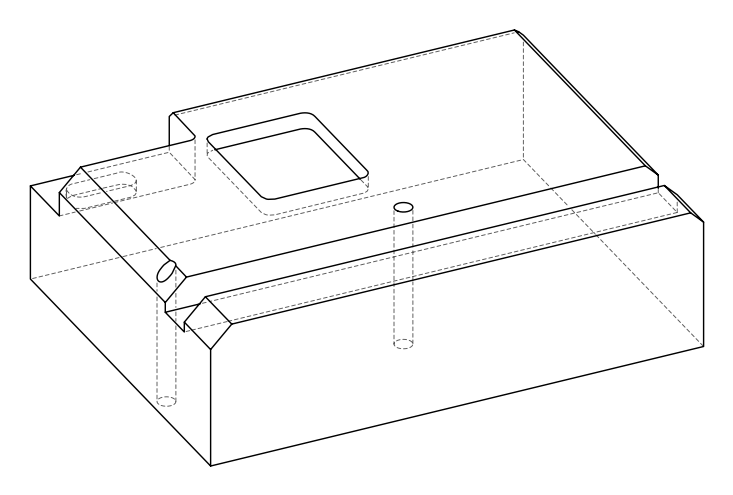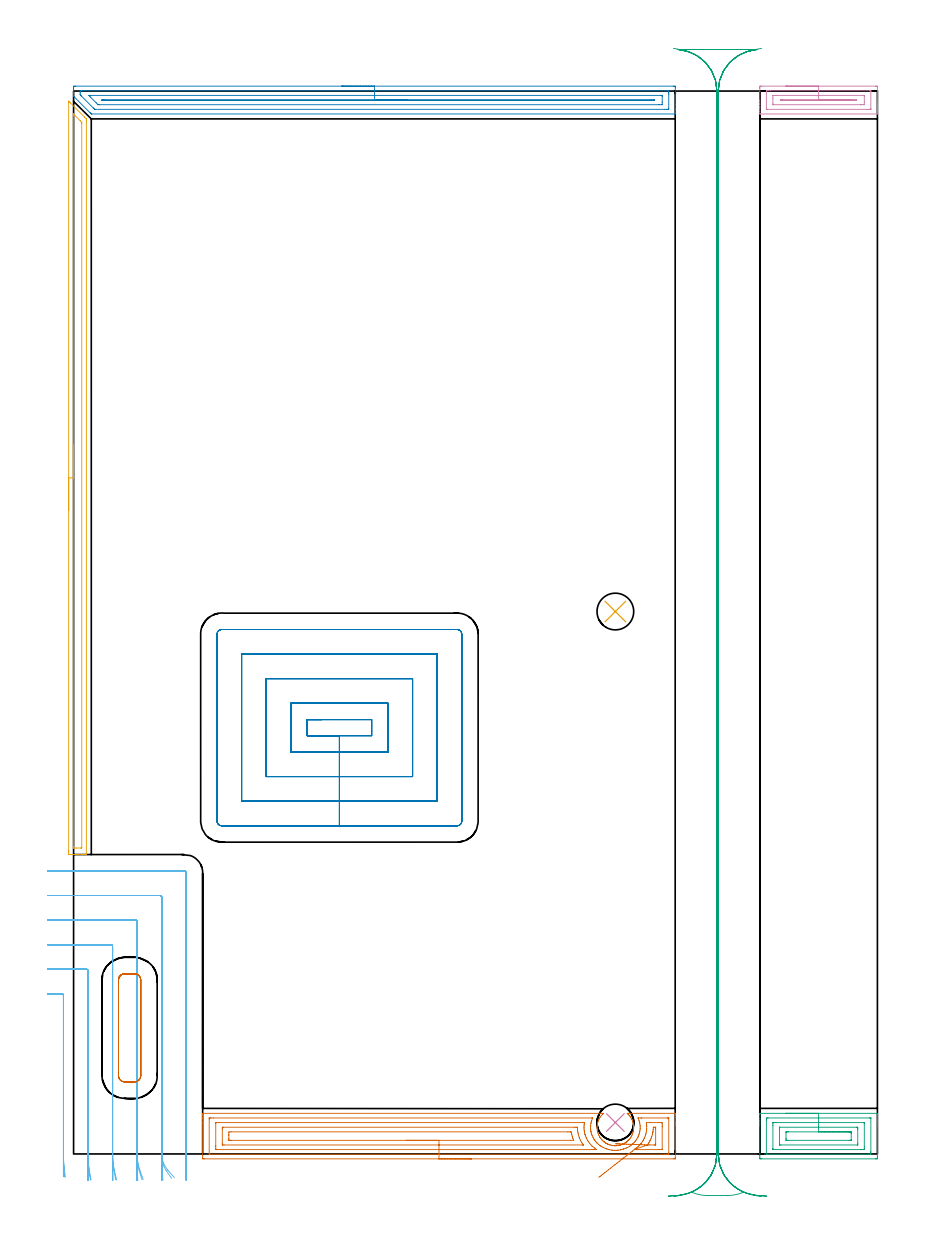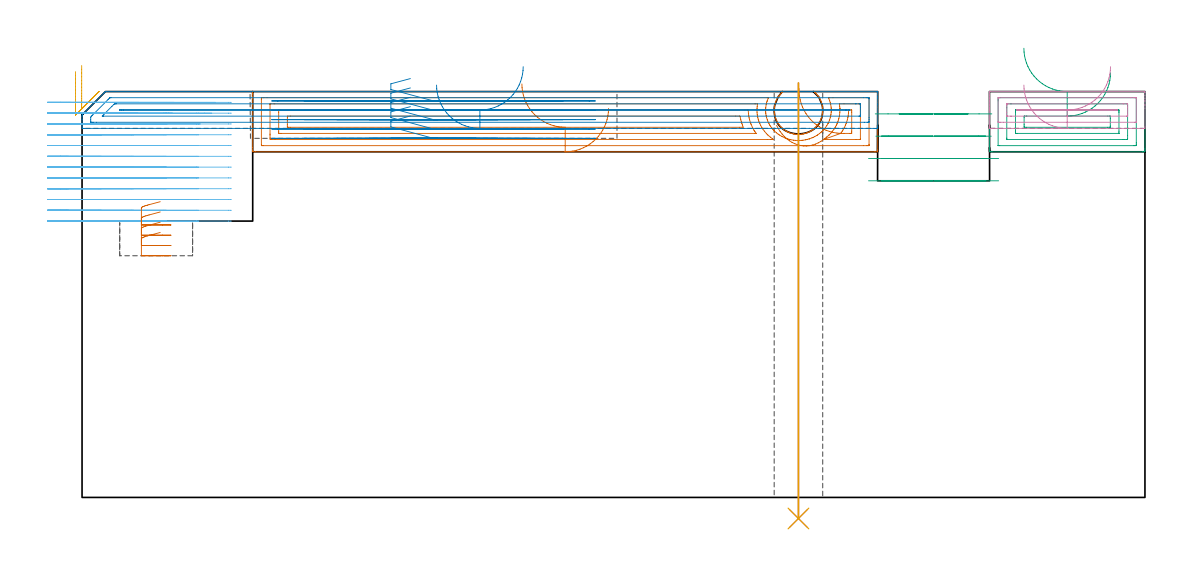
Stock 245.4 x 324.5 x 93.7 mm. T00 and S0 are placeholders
(PLAN: 11 operations, 3 tool changes, 51.2 min)
(1 AREA_MILL | FG_CHAMFER_SURFACE | UGT0205_001 | 6.11 min | 15294 mm3)
(2 AREA_MILL_1 | FG_CHAMFER_SURFACE_1 | UGT0205_001 | 5.96 min | 6829 mm3)
(3 AREA_MILL_2 | FG_CHAMFER_SURFACE_2 | UGT0205_001 | 1.74 min | 4145 mm3)
(4 AREA_MILL_3 | FG_CHAMFER_SURFACE_3 | UGT0205_001 | 1.29 min | 1487 mm3)
(5 AREA_MILL_4 | FG_CHAMFER_SURFACE_4 | UGT0205_001 | 3.84 min | 3346 mm3)
(6 MILL_CORNER_NOTCH_RECTANGULAR | CORNER_NOTCH_RECTANGULAR | NXT0201_013 | Follow Part, ap 2.5, ae 75% | 16.03 min | 106768 mm3)
(7 MILL_RECTANGULAR_POCKET | POCKET_RECTANGULAR_STRAIGHT | NXT0201_013 | Follow Part, ap 2.5, ae 75% | 0.96 min | 5446 mm3)
(8 MILL_RECTANGULAR_POCKET_1 | POCKET_RECTANGULAR_STRAIGHT_1 | NXT0201_013 | Follow Part, ap 2.5, ae 75% | 8.34 min | 63585 mm3)
(9 MILL_RECTANGULAR_SLOT | SLOT_RECTANGULAR | UGT0201_109 | Follow Part, ap 6.35, ae 75% | 6.09 min | 170770 mm3)
(10 DRILL_THROUGH_HOLE_FROM_SOLID_MATERIAL | STEP1HOLE | UGT0301_507 | 0.4 min | 8770 mm3)
(11 DRILL_THROUGH_HOLE_FROM_SOLID_MATERIAL_1 | STEP1HOLE_1 | UGT0301_507 | 0.4 min | 9211 mm3)
(TOOL UGT0205_001 | Chamfer Mill 20 x 3 x 45 deg. | D20 FL50 Z2)
(TOOL NXT0201_013 | ENDMILL 10mm | D10 FL30 Z4)
(TOOL UGT0201_109 | End Mill 25.4 mm | D25.4 FL25 Z2)
(TOOL UGT0301_507 | Carbide Drill 11.2 mm | D11.2 PA118 FL94 Z2)
(OP 1 AREA_MILL)
G17 G21 G94 G90
T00 M6
G54
G17 G0 G90 X121.55 Y-1.5 S1061 M3
G43 Z103.7 H0
Z89.8
G94 G1 X121.512 Z88.928 F250.
X121.398 Z88.064
X121.209 Z87.212
X120.947 Z86.38
X120.613 Z85.574
X120.21 Z84.8
X119.742 Z84.064
X119.21 Z83.372
X118.621 Z82.729
X117.978 Z82.14
X117.286 Z81.608
X116.55 Z81.14
X115.776 Z80.737
X114.97 Z80.403
X114.138 Z80.141
X113.286 Z79.952
X112.422 Z79.838
X111.55 Z79.8
X40.028
X39.645 Y-1.497 Z79.802
X39.41 Y-1.493 Z79.805
X39.405 Y-1.122 Z80.176
X39.4 Y-0.507 Z80.791
Y9.393 Z90.687
Y10.792 Z92.088
Y11.145 Z92.44
Y11.853 Z93.153
Y12.095 Z93.394
X39.403 Y12.249 Z93.542
X39.41 Y12.398 Z93.689
X39.581 Y12.4 Z93.7
X161.616
X161.792 Y12.394 Z93.692
X161.753 Y12.353 Z93.651
X161.696 Y12.298 Z93.597
X161.616 Y12.223 Z93.523
X161.556 Y12.169 Z93.469
X161.212 Y11.8 Z93.1
X160.896 Y11.412 Z92.712
X160.663 Y11.079 Z92.379
X160.362 Y10.519 Z91.819
X160.172 Y10.077 Z91.377
X160.024 Y9.627 Z90.927
X159.917 Y9.183 Z90.483
X159.847 Y8.735 Z90.035
X159.814 Y8.289 Z89.589
X159.817 Y7.842 Z89.142
X159.855 Y7.395 Z88.695
X159.931 Y6.95 Z88.25
X160.045 Y6.501 Z87.801
X160.198 Y6.058 Z87.358
X160.399 Y5.606 Z86.906
X160.634 Y5.165 Z86.465
X160.663 Y5.118 Z86.418
X160.975 Y4.685 Z85.985
X161.318 Y4.273 Z85.573
X161.434 Y4.15 Z85.45
X161.556 Y4.032 Z85.332
X161.616 Y3.983 Z85.283
X161.773 Y3.852 Z85.151
X161.884 Y3.763 Z85.056
X161.96 Y3.698 Z84.995
X161.963 Y3.695 Z84.993
X162.389 Y3.381 Z84.68
X162.449 Y3.344 Z84.642
X162.51 Y3.311 Z84.61
X162.609 Y3.259 Z84.555
X162.89 Y3.108 Z84.405
X163.023 Y3.048 Z84.345
X163.106 Y3.011 Z84.307
X163.2 Y2.967 Z84.266
X163.302 Y2.921 Z84.219
X163.342 Y2.904 Z84.201
X163.404 Y2.884 Z84.178
X163.736 Y2.767 Z84.065
X163.786 Y2.75 Z84.048
X164.235 Y2.633 Z83.93
X164.298 Y2.623 Z83.919
X164.595 Y2.572 Z83.87
X164.681 Y2.558 Z83.855
X165.018 Y2.528 Z83.823
X165.025 Z83.822
X165.128 Y2.519 Z83.811
X165.192 Y2.52 Z83.807
X165.284 Z83.803
X165.507 Y2.516
X165.571 Y2.513 Z83.805
X165.575 Z83.806
X165.63 Y2.517 Z83.812
X166.021 Y2.546 Z83.844
X166.086 Y2.556 Z83.853
X166.175 Y2.569 Z83.867
X166.469 Y2.614 Z83.913
X166.533 Y2.63 Z83.927
X166.914 Y2.722 Z84.014
X166.98 Y2.744 Z84.035
X167.189 Y2.812 Z84.107
X167.364 Y2.87 Z84.165
X167.807 Y3.05 Z84.349
X168.113 Y3.208 Z84.506
X168.2 Y3.259 Z84.557
X168.321 Y3.331 Z84.626
X168.409 Y3.382 Z84.679
X168.531 Y3.466 Z84.764
X168.7 Y3.583 Z84.881
X168.8 Y3.666 Z84.964
X169.102 Y3.915 Z85.214
X169.215 Y4.021 Z85.321
X169.482 Y4.273 Z85.573
X169.593 Y4.392 Z85.692
X169.889 Y4.771 Z86.071
X170.16 Y5.165 Z86.465
X170.331 Y5.46 Z86.76
X170.486 Y5.762 Z87.062
X170.606 Y6.058 Z87.358
X170.755 Y6.501 Z87.801
X170.869 Y6.95 Z88.25
X170.945 Y7.395 Z88.695
X170.983 Y7.842 Z89.142
X170.986 Y8.289 Z89.589
X170.953 Y8.735 Z90.035
X170.883 Y9.183 Z90.483
X170.777 Y9.627 Z90.927
X170.645 Y10.037 Z91.337
X170.486 Y10.439 Z91.739
X170.446 Y10.519 Z91.819
X170.194 Y10.973 Z92.273
X169.903 Y11.412 Z92.712
X169.593 Y11.806 Z93.106
X169.349 Y12.061 Z93.361
X169.215 Y12.19 Z93.49
X169.1 Y12.303 Z93.599
X169.008 Y12.397 Z93.689
X169.215 Y12.4 Z93.7
X183.52
X183.69 Y12.398 Z93.689
X183.697 Y12.249 Z93.542
X183.7 Y12.094 Z93.394
Y11.853 Z93.153
Y11.145 Z92.44
Y9.915 Z91.212
Y9.393 Z90.687
Y8.778 Z90.073
Y-1.122 Z80.176
X183.697 Y-1.386 Z79.912
X183.69 Y-1.492 Z79.806
X183.581 Y-1.499 Z79.799
X183.072 Y-1.5 Z79.8
X111.55
Y-0.086 Z81.214
X41.816 Y-0.085 Z81.215
X41.651 Y-0.084 Z81.216
X41.458 Y-0.08 Z81.22
X41.417 Y-0.079 Z81.221
X41.41 Y-0.055 Z81.245
X41.406 Y-0.021 Z81.279
X41.401 Y0.161 Z81.461
Y10.676 Z91.976
X41.404 Y10.812 Z92.112
X41.409 Y10.92 Z92.22
X41.414 Y10.979 Z92.279
X41.451 Y10.98 Z92.28
X41.816 Y10.984 Z92.284
X41.979 Y10.985 Z92.285
X42.71 Y10.986 Z92.286
X158.203
X158.367 Y10.984 Z92.284
X158.448 Y10.981 Z92.281
X158.46 Y10.979 Z92.279
X158.462 Y10.975 Z92.275
X158.458 Y10.958 Z92.258
X158.19 Y10.269 Z91.569
X158.151 Y10.16 Z91.46
X158.04 Y9.808 Z91.108
X157.961 Y9.47 Z90.77
X157.948 Y9.393 Z90.693
X157.851 Y8.702 Z90.002
X157.838 Y8.517 Z89.817
X157.826 Y7.849 Z89.149
X157.84 Y7.641 Z88.941
X157.871 Y7.291 Z88.591
X157.932 Y6.869 Z88.169
X157.955 Y6.764 Z88.064
X158.04 Y6.4 Z87.7
X158.208 Y5.888 Z87.188
X158.293 Y5.64 Z86.94
X158.589 Y5.012 Z86.312
X158.709 Y4.786 Z86.086
X158.805 Y4.611 Z85.911
X158.934 Y4.411 Z85.711
X159.138 Y4.136 Z85.436
X159.442 Y3.753 Z85.053
X159.629 Y3.529 Z84.829
X159.828 Y3.31 Z84.61
X159.88 Y3.259 Z84.559
X160.334 Y2.876 Z84.176
X160.722 Y2.57 Z83.87
X160.791 Y2.519 Z83.819
X160.985 Y2.383 Z83.683
X161.616 Y2.024 Z83.324
X162.323 Y1.69 Z82.99
X162.51 Y1.617 Z82.917
X162.543 Y1.604 Z82.904
X162.837 Y1.507 Z82.807
X163.404 Y1.349 Z82.649
X163.623 Y1.292 Z82.592
X164.298 Y1.176 Z82.476
X164.674 Y1.138 Z82.438
X165.192 Y1.106 Z82.406
X165.605 Y1.102 Z82.402
X166.086 Y1.134 Z82.434
X166.432 Y1.168 Z82.468
X166.98 Y1.253 Z82.553
X167.191 Y1.3 Z82.6
X167.496 Y1.372 Z82.672
X167.874 Y1.476 Z82.776
X167.898 Y1.483 Z82.783
X167.969 Y1.507 Z82.807
X168.545 Y1.725 Z83.025
X168.768 Y1.817 Z83.117
X169.155 Y2.003 Z83.303
X169.662 Y2.287 Z83.587
X169.813 Y2.383 Z83.683
X170.242 Y2.691 Z83.991
X170.556 Y2.948 Z84.248
X170.723 Y3.096 Z84.396
X170.897 Y3.259 Z84.559
X171.174 Y3.53 Z84.83
X171.45 Y3.851 Z85.151
X171.576 Y4.013 Z85.313
X171.665 Y4.136 Z85.436
X171.938 Y4.533 Z85.833
X172.222 Y5.012 Z86.312
X172.265 Y5.089 Z86.389
X172.344 Y5.242 Z86.542
X172.532 Y5.704 Z87.004
X172.594 Y5.888 Z87.188
X172.745 Y6.372 Z87.672
X172.842 Y6.764 Z88.064
X172.899 Y7.097 Z88.397
X172.96 Y7.641 Z88.941
X172.974 Y7.899 Z89.199
X172.962 Y8.517 Z89.817
X172.941 Y8.808 Z90.108
X172.851 Y9.393 Z90.693
X172.734 Y9.887 Z91.187
X172.611 Y10.269 Z91.569
X172.344 Y10.966 Z92.266
Y10.976 Z92.276
Y10.979 Z92.279
X172.511 Y10.982 Z92.282
X173.238 Y10.985 Z92.285
X173.401 Y10.986 Z92.286
X181.284 Y10.985 Z92.285
X181.449 Y10.984 Z92.284
X181.642 Y10.98 Z92.28
X181.683 Y10.979 Z92.279
X181.69 Y10.955 Z92.255
X181.694 Y10.921 Z92.221
X181.699 Y10.739 Z92.039
Y0.224 Z81.524
X181.696 Y0.088 Z81.388
X181.691 Y-0.021 Z81.279
X181.686 Y-0.079 Z81.221
X181.649 Y-0.08 Z81.22
X181.284 Y-0.084 Z81.216
X181.121 Y-0.085 Z81.215
X180.39 Y-0.086 Z81.214
X111.55
Y1.328 Z82.628
X44.498 Y1.329 Z82.629
X43.784 Y1.33 Z82.63
X43.604 Y1.332 Z82.632
X43.431 Y1.335 Z82.635
X43.41 Y1.507 Z82.807
X43.404 Y1.703 Z83.003
X43.4 Y2.383 Z83.683
Y2.583 Z83.883
X43.401 Y9.393 Z90.693
X43.403 Y9.493 Z90.793
X43.407 Y9.542 Z90.842
X43.41 Y9.562 Z90.862
X43.428 Y9.565 Z90.865
X43.604 Y9.568 Z90.868
X44.316 Y9.571 Z90.871
X44.498
X155.357
X155.54 Y9.57 Z90.87
X155.903 Y9.566 Z90.866
X155.944 Y9.564 Z90.864
X155.945 Y9.556 Z90.856
Y9.527 Z90.827
X155.94 Y9.475 Z90.775
X155.868 Y8.893 Z90.193
X155.838 Y8.517 Z89.817
X155.83 Y8.054 Z89.354
X155.838 Y7.641 Z88.941
X155.884 Y7.125 Z88.425
X155.944 Y6.764 Z88.064
X156.005 Y6.453 Z87.753
X156.108 Y6.028 Z87.328
X156.151 Y5.888 Z87.188
X156.252 Y5.57 Z86.87
X156.484 Y5.012 Z86.312
X156.666 Y4.606 Z85.906
X156.921 Y4.136 Z85.436
X157.004 Y3.997 Z85.297
X157.146 Y3.78 Z85.08
X157.54 Y3.259 Z84.559
X158.04 Y2.666 Z83.966
X158.32 Y2.383 Z83.683
X158.934 Y1.864 Z83.164
X159.391 Y1.507 Z82.807
X159.602 Y1.344 Z82.644
X159.298 Y1.335 Z82.635
X159.114 Y1.33 Z82.63
X158.934 Y1.329 Z82.629
X158.222 Y1.328 Z82.628
X111.55
Y2.743 Z84.043
X45.919
X45.549 Y2.744 Z84.044
X45.487 Y2.745 Z84.045
X45.423 Y2.749 Z84.049
X45.41 Y2.752 Z84.052
X45.407 Y2.774 Z84.074
X45.404 Y2.827 Z84.127
X45.4 Y3.251 Z84.551
Y7.632 Z88.932
X45.404 Y8.075 Z89.375
X45.407 Y8.128 Z89.428
X45.41 Y8.149 Z89.449
X45.443 Y8.151 Z89.451
X45.583 Y8.155 Z89.455
X45.759 Y8.157 Z89.457
X153.043
X153.569 Y8.155 Z89.455
X153.745 Y8.152 Z89.452
X153.8 Y8.151 Z89.451
X153.81 Y8.05 Z89.35
X153.857 Y7.359 Z88.659
X153.93 Y6.764 Z88.064
X154.008 Y6.335 Z87.635
X154.118 Y5.888 Z87.188
X154.353 Y5.121 Z86.421
X154.395 Y5.012 Z86.312
X154.463 Y4.843 Z86.143
X154.786 Y4.136 Z85.436
X155.134 Y3.478 Z84.778
X155.277 Y3.259 Z84.559
X155.357 Y3.14 Z84.44
X155.626 Y2.765 Z84.065
X155.636 Y2.749 Z84.049
X155.632 Y2.748 Z84.048
X155.594 Y2.745 Z84.045
X155.516 Y2.743 Z84.043
X155.357
X111.55
Y4.157 Z85.457
X48.052
X47.633 Y4.16 Z85.46
X47.425 Y4.164 Z85.464
X47.409 Y4.166 Z85.466
X47.406 Y4.184 Z85.484
X47.402 Y4.221 Z85.521
X47.401 Y4.273 Z85.573
X47.4 Y4.796 Z86.096
Y5.672 Z86.972
X47.402 Y5.888 Z87.188
X47.409 Y6.54 Z87.84
X47.429 Y6.736 Z88.036
X48.096 Y6.743 Z88.043
X150.909
X151.781 Y6.738 Z88.038
X151.81 Y6.736 Z88.036
X151.913 Y6.682 Z87.982
X151.93 Y6.619 Z87.919
X152.089 Y5.888 Z87.188
X152.212 Y5.434 Z86.734
X152.345 Y5.012 Z86.312
X152.455 Y4.688 Z85.988
X152.647 Y4.164 Z85.464
X151.76 Y4.157 Z85.457
X111.55
X110.678 Z85.495
X109.814 Z85.609
X108.962 Z85.798
X108.13 Z86.06
X107.324 Z86.394
X106.55 Z86.797
X105.814 Z87.265
X105.122 Z87.796
X104.479 Z88.386
X103.89 Z89.029
X103.358 Z89.721
X102.89 Z90.457
X102.487 Z91.231
X102.153 Z92.037
X101.891 Z92.869
X101.702 Z93.72
X101.588 Z94.585
X101.55 Z95.457
G0 Z103.7
X160.348 Y-7.147
Z85.899
G1 X160.733 Y-6.846 Z85.177
X161.167 Y-6.506 Z84.5
X161.646 Y-6.132 Z83.874
X162.165 Y-5.725 Z83.303
X162.722 Y-5.29 Z82.792
X163.312 Y-4.828 Z82.345
X163.93 Y-4.344 Z81.965
X164.572 Y-3.842 Z81.654
X165.233 Y-3.325 Z81.416
X165.908 Y-2.797 Z81.251
X166.591 Y-2.262 Z81.162
X167.278 Y-1.725 Z81.149
X167.964 Y-1.188 Z81.212
X168.642 Y-0.658 Z81.351
X169.308 Y-0.136 Z81.564
X169.957 Y0.372 Z81.85
X170.584 Y0.862 Z82.207
X171.184 Y1.332 Z82.632
X171.256 Y1.388 Z82.688
X171.384 Y1.485 Z82.785
X171.435 Y1.522 Z82.822
X171.45 Y1.534 Z82.834
X171.931 Y1.912 Z83.212
X172.344 Y2.261 Z83.561
X172.409 Y2.32 Z83.62
X172.474 Y2.383 Z83.683
X172.852 Y2.762 Z84.062
X173.238 Y3.211 Z84.511
X173.274 Y3.259 Z84.559
X173.627 Y3.755 Z85.055
X173.87 Y4.136 Z85.436
X173.968 Y4.296 Z85.596
X174.132 Y4.582 Z85.882
X174.271 Y4.876 Z86.176
X174.328 Y5.012 Z86.312
X174.522 Y5.506 Z86.806
X174.642 Y5.888 Z87.188
X174.728 Y6.18 Z87.48
X174.856 Y6.764 Z88.064
X174.881 Y6.906 Z88.206
X174.961 Y7.641 Z88.941
X174.972 Y8.464 Z89.764
X174.971 Y8.517 Z89.817
X174.968 Y8.574 Z89.874
X174.922 Y9. Z90.3
X174.852 Y9.563 Z90.863
X175.92 Y9.571 Z90.871
X178.602
X179.316 Y9.57 Z90.87
X179.496 Y9.568 Z90.868
X179.669 Y9.565 Z90.865
X179.69 Y9.393 Z90.693
X179.696 Y9.197 Z90.497
X179.699 Y8.517 Z89.817
X179.7 Y8.317 Z89.617
X179.699 Y1.507 Z82.807
X179.697 Y1.407 Z82.707
X179.693 Y1.358 Z82.658
X179.69 Y1.338 Z82.638
X179.672 Y1.335 Z82.635
X179.496 Y1.332 Z82.632
X178.784 Y1.329 Z82.629
X178.602 Y1.328 Z82.628
X171.268 Y1.329 Z82.629
X171.184 Y1.332 Z82.632
X175.169 Y2.749 Z84.049
X175.217 Y2.823 Z84.123
X175.505 Y3.259 Z84.559
X175.664 Y3.51 Z84.81
X175.92 Y3.931 Z85.231
X175.993 Y4.065 Z85.365
X176.027 Y4.136 Z85.436
X176.268 Y4.671 Z85.971
X176.403 Y5.012 Z86.312
X176.509 Y5.311 Z86.611
X176.687 Y5.888 Z87.188
X176.715 Y5.986 Z87.286
X176.814 Y6.419 Z87.719
X176.869 Y6.71 Z88.01
X176.877 Y6.764 Z88.064
X176.948 Y7.391 Z88.691
X176.958 Y7.499 Z88.799
X176.982 Y8.098 Z89.398
X176.993 Y8.151 Z89.451
X177.029 Y8.152 Z89.452
X177.183 Y8.155 Z89.455
X177.551 Y8.156 Z89.456
X177.613 Y8.155 Z89.455
X177.677 Y8.15 Z89.45
X177.69 Y8.148 Z89.448
X177.693 Y8.126 Z89.426
X177.696 Y8.073 Z89.373
X177.7 Y7.649 Z88.949
Y3.268 Z84.568
X177.696 Y2.825 Z84.125
X177.693 Y2.772 Z84.072
X177.69 Y2.751 Z84.051
X177.657 Y2.749 Z84.049
X177.517 Y2.745 Z84.045
X177.341 Y2.743 Z84.043
X175.92
X175.395 Y2.745 Z84.045
X175.218 Y2.748 Z84.048
X175.169 Y2.749 Z84.049
X174.3 Y2.781 Z84.119
X173.44 Y2.812 Z84.264
X172.597 Y2.843 Z84.484
X171.775 Y2.873 Z84.777
X170.983 Y2.902 Z85.14
X170.224 Y2.93 Z85.57
X169.507 Y2.956 Z86.066
X168.835 Y2.98 Z86.622
X168.214 Y3.003 Z87.234
X167.649 Y3.024 Z87.898
X167.144 Y3.042 Z88.609
X166.702 Y3.058 Z89.362
X166.328 Y3.072 Z90.15
X166.024 Y3.083 Z90.967
X165.793 Y3.091 Z91.808
X165.635 Y3.097 Z92.666
X165.553 Y3.1 Z93.535
X165.546 Z94.407
G0 Z103.7
M5
M2
(OP 2 AREA_MILL_1)
G17 G21 G94 G90
T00 M6
G54
G17 G0 G90 X81.85 Y326. S1061 M3
G43 Z103.7 H0
Z95.2
G94 G1 X81.888 Z94.328 F250.
X82.002 Z93.464
X82.191 Z92.612
X82.453 Z91.78
X82.787 Z90.974
X83.19 Z90.2
X83.659 Z89.464
X84.19 Z88.772
X84.779 Z88.129
X85.422 Z87.54
X86.114 Z87.008
X86.85 Z86.54
X87.624 Z86.137
X88.43 Z85.803
X89.262 Z85.541
X90.114 Z85.352
X90.978 Z85.238
X91.85 Z85.2
X183.069 Y325.999 Z85.201
X183.398 Y325.997 Z85.202
X183.69 Y325.994 Z85.204
X183.7 Y325.676 Z85.522
Y320.441 Z90.753
Y319.056 Z92.14
Y318.697 Z92.498
Y317.767 Z93.433
X183.696 Y317.631 Z93.561
X183.69 Y317.502 Z93.689
X183.516 Y317.5 Z93.7
X5.55
X5.406 Y317.503 Z93.689
X5.324 Y317.574 Z93.622
X5.103 Y317.797 Z93.402
X5.075 Y317.824 Z93.375
X0.333 Y322.566 Z88.632
X0.276 Y322.622 Z88.574
X0.126 Y322.774 Z88.426
X0.035 Y322.868 Z88.331
X0.002 Y322.909 Z88.289
X0. Y323.161 Z88.037
Y323.931 Z87.263
Y325.163 Z86.034
X0.006 Y325.676 Z85.519
X0.01 Y325.992 Z85.203
X0.302 Y325.997 Z85.201
X0.631 Y326. Z85.2
X91.85
Y324.586 Z86.614
X180.609
X181.28 Y324.585 Z86.615
X181.506 Y324.583 Z86.617
X181.639 Y324.579 Z86.621
X181.691 Y324.572 Z86.628
X181.693 Y324.543 Z86.657
X181.698 Y324.395 Z86.805
X181.7 Y323.931 Z87.269
Y323.521 Z87.679
X181.699 Y319.161 Z92.039
X181.694 Y319.023 Z92.177
X181.69 Y318.921 Z92.279
X181.615 Y318.92 Z92.28
X181.28 Y318.916 Z92.284
X181.057 Y318.915 Z92.285
X180.386 Y318.914 Z92.286
X6.668 Y318.915 Z92.285
X6.501 Y318.916 Z92.284
X6.46 Y318.919 Z92.281
X6.443 Y318.921 Z92.279
X6.39 Y318.97 Z92.23
X6.228 Y319.126 Z92.074
X5.997 Y319.353 Z91.847
X2.42 Y322.93 Z88.27
X2.295 Y323.059 Z88.141
X2.177 Y323.185 Z88.015
X2.01 Y323.368 Z87.832
X2.004 Y323.464 Z87.736
X2.002 Y323.931 Z87.269
Y324.339 Z86.861
X2.006 Y324.477 Z86.723
X2.01 Y324.579 Z86.621
X2.085 Y324.58 Z86.62
X2.42 Y324.584 Z86.616
X2.643 Y324.585 Z86.615
X3.314 Y324.586 Z86.614
X91.85
Y323.172 Z88.028
X179.376 Y323.171 Z88.029
X179.491 Y323.17 Z88.03
X179.607 Y323.168 Z88.032
X179.677 Y323.165 Z88.035
X179.69 Y323.125 Z88.075
X179.694 Y323.059 Z88.141
X179.699 Y322.856 Z88.344
X179.7 Y321.111 Z90.089
X179.692 Y320.441 Z90.759
X179.69 Y320.346 Z90.854
X179.601 Y320.335 Z90.865
X179.491 Y320.332 Z90.868
X178.713 Y320.329 Z90.871
X178.597 Y320.328 Z90.872
X7.901 Y320.329 Z90.871
X7.786 Y320.33 Z90.87
X7.67 Y320.334 Z90.866
X7.468 Y320.343 Z90.857
X7.365 Y320.441 Z90.759
X6.891 Y320.908 Z90.292
X5.103 Y322.698 Z88.502
X4.752 Y323.059 Z88.141
X4.657 Y323.165 Z88.035
X4.871 Y323.169 Z88.031
X4.987 Y323.171 Z88.029
X91.85 Y323.172 Z88.028
Y321.757 Z89.443
X177.249
X177.263 Y321.756 Z89.444
X177.284 Y321.75 Z89.45
X177.262 Y321.744 Z89.456
X176.369 Y321.743 Z89.457
X9.135
X8.695 Y321.744 Z89.456
X8.68 Y321.745 Z89.455
X8.646 Y321.751 Z89.449
X8.666 Y321.755 Z89.445
X8.68 Y321.756 Z89.444
X9.12 Y321.757 Z89.443
X9.559
X91.85
X92.722 Z89.481
X93.587 Z89.595
X94.438 Z89.783
X95.27 Z90.046
X96.076 Z90.38
X96.85 Z90.782
X97.586 Z91.251
X98.278 Z91.782
X98.921 Z92.372
X99.51 Z93.015
X100.042 Z93.707
X100.51 Z94.443
X100.913 Z95.216
X101.247 Z96.022
X101.509 Z96.854
X101.698 Z97.706
X101.812 Z98.571
X101.85 Z99.443
G0 Z103.7
M5
M2
(OP 3 AREA_MILL_2)
G17 G21 G94 G90
T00 M6
G54
G17 G0 G90 X217.45 Y12.4 S1061 M3
G43 Z103.7 H0
G94 G1 X217.488 Z102.828 F250.
X217.602 Z101.963
X217.791 Z101.112
X218.053 Z100.28
X218.387 Z99.474
X218.79 Z98.7
X219.258 Z97.964
X219.79 Z97.272
X220.379 Z96.629
X221.022 Z96.039
X221.714 Z95.508
X222.45 Z95.04
X223.224 Z94.637
X224.03 Z94.303
X224.862 Z94.041
X225.714 Z93.852
X226.578 Z93.738
X227.45 Z93.7
X245.264
X245.39 Y12.397 Z93.689
X245.398 Y12.287 Z93.579
X245.4 Y12.169 Z93.468
Y11.487 Z92.787
Y10.803 Z92.103
Y10.269 Z91.565
Y10.002 Z91.299
Y9.393 Z90.69
Y9.126 Z90.423
Y8.517 Z89.811
Y-0.817 Z80.48
X245.396 Y-1.122 Z80.175
X245.39 Y-1.492 Z79.805
X245.2 Y-1.496 Z79.802
X244.819 Y-1.5 Z79.8
X210.081
X209.7 Y-1.496 Z79.802
X209.51 Y-1.492 Z79.805
X209.505 Y-1.122 Z80.175
X209.5 Y-0.55 Z80.747
Y8.517 Z89.811
Y9.126 Z90.423
Y9.393 Z90.69
Y10.002 Z91.299
Y10.269 Z91.565
Y10.803 Z92.103
Y12.17 Z93.468
X209.502 Y12.287 Z93.579
X209.51 Y12.397 Z93.689
X209.636 Y12.4 Z93.7
X227.45
Y10.986 Z92.286
X243.037 Y10.985 Z92.285
X243.202 Y10.984 Z92.284
X243.367 Y10.979 Z92.279
X243.391 Y10.97 Z92.27
X243.396 Y10.951 Z92.251
X243.399 Y10.928 Z92.228
X243.4 Y0.631 Z81.931
X243.398 Y0.276 Z81.576
X243.39 Y-0.076 Z81.224
X243.037 Y-0.083 Z81.217
X242.874 Y-0.085 Z81.215
X211.863
X211.698 Y-0.084 Z81.216
X211.533 Y-0.079 Z81.221
X211.509 Y-0.07 Z81.23
X211.504 Y-0.051 Z81.249
X211.501 Y-0.028 Z81.272
X211.5 Y10.269 Z91.569
X211.502 Y10.624 Z91.924
X211.51 Y10.976 Z92.276
X211.863 Y10.983 Z92.283
X212.026 Y10.985 Z92.285
X227.45 Y10.986 Z92.286
Y9.572 Z90.872
X241.256 Y9.571 Z90.871
X241.316 Y9.57 Z90.87
X241.364 Y9.567 Z90.867
X241.388 Y9.565 Z90.865
X241.39 Y9.534 Z90.834
X241.397 Y9.393 Z90.693
X241.399 Y9.252 Z90.552
X241.4 Y2.242 Z83.542
X241.396 Y1.507 Z82.807
X241.392 Y1.373 Z82.673
X241.383 Y1.335 Z82.635
X241.346 Y1.333 Z82.633
X241.256 Y1.331 Z82.631
X240.547 Y1.329 Z82.629
X240.365 Y1.328 Z82.628
X213.644 Y1.329 Z82.629
X213.584 Y1.33 Z82.63
X213.536 Y1.333 Z82.633
X213.512 Y1.335 Z82.635
X213.51 Y1.366 Z82.666
X213.503 Y1.507 Z82.807
X213.501 Y1.648 Z82.948
X213.5 Y8.658 Z89.958
X213.505 Y9.393 Z90.693
X213.508 Y9.527 Z90.827
X213.517 Y9.565 Z90.865
X213.554 Y9.567 Z90.867
X213.644 Y9.569 Z90.869
X214.353 Y9.571 Z90.871
X214.535
X227.45 Y9.572 Z90.872
Y8.157 Z89.457
X238.95
X239.289 Y8.155 Z89.455
X239.357 Y8.153 Z89.453
X239.383 Y8.151 Z89.451
X239.39 Y8.124 Z89.424
X239.393 Y8.043 Z89.343
X239.4 Y7.714 Z89.014
Y7.641 Z88.941
Y3.259 Z84.559
X239.397 Y2.858 Z84.158
X239.393 Y2.758 Z84.058
X239.39 Y2.751 Z84.051
X239.382 Y2.748 Z84.048
X239.348 Y2.745 Z84.045
X239.284 Y2.743 Z84.043
X215.95
X215.611 Y2.745 Z84.045
X215.543 Y2.747 Z84.047
X215.517 Y2.749 Z84.049
X215.51 Y2.776 Z84.076
X215.507 Y2.857 Z84.157
X215.5 Y3.186 Z84.486
Y3.259 Z84.559
Y7.641 Z88.941
X215.503 Y8.042 Z89.342
X215.507 Y8.142 Z89.442
X215.51 Y8.149 Z89.449
X215.518 Y8.152 Z89.452
X215.552 Y8.155 Z89.455
X215.616 Y8.157 Z89.457
X227.45
Y6.743 Z88.043
X236.824
X237.238 Y6.74 Z88.04
X237.341 Y6.738 Z88.038
X237.385 Y6.736 Z88.036
X237.39 Y6.704 Z88.004
X237.393 Y6.611 Z87.911
X237.399 Y6.177 Z87.477
X237.398 Y4.426 Z85.726
X237.393 Y4.228 Z85.528
X237.39 Y4.164 Z85.464
X237.345 Y4.162 Z85.462
X237.237 Y4.159 Z85.459
X236.802 Y4.157 Z85.457
X218.076
X217.662 Y4.16 Z85.46
X217.559 Y4.162 Z85.462
X217.515 Y4.163 Z85.463
X217.51 Y4.196 Z85.496
X217.507 Y4.289 Z85.589
X217.501 Y4.723 Z86.023
X217.502 Y6.474 Z87.774
X217.507 Y6.672 Z87.972
X217.51 Y6.736 Z88.036
X217.555 Y6.738 Z88.038
X217.663 Y6.74 Z88.04
X218.098 Y6.743 Z88.043
X218.119
X227.45
X228.322 Z88.081
X229.186 Z88.195
X230.038 Z88.384
X230.87 Z88.646
X231.676 Z88.98
X232.45 Z89.383
X233.186 Z89.852
X233.878 Z90.383
X234.521 Z90.972
X235.11 Z91.615
X235.642 Z92.307
X236.11 Z93.043
X236.513 Z93.817
X236.847 Z94.623
X237.109 Z95.455
X237.298 Z96.307
X237.412 Z97.171
X237.45 Z98.043
G0 Z103.7
M5
M2
(OP 4 AREA_MILL_3)
G17 G21 G94 G90
T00 M6
G54
G17 G0 G90 X217.45 Y326. S1061 M3
G43 Z103.7 H0
Z95.2
G94 G1 X217.488 Z94.328 F250.
X217.602 Z93.464
X217.791 Z92.612
X218.053 Z91.78
X218.387 Z90.974
X218.79 Z90.2
X219.258 Z89.464
X219.79 Z88.772
X220.379 Z88.129
X221.022 Z87.54
X221.714 Z87.008
X222.45 Z86.54
X223.224 Z86.137
X224.03 Z85.803
X224.862 Z85.541
X225.714 Z85.352
X226.578 Z85.238
X227.45 Z85.2
X244.819
X245.148 Y325.998 Z85.201
X245.39 Y325.993 Z85.204
X245.4 Y325.676 Z85.521
Y321.314 Z89.88
Y320.707 Z90.49
Y320.441 Z90.755
Y319.835 Z91.362
Y319.569 Z91.627
Y319.037 Z92.162
Y318.356 Z92.843
Y317.698 Z93.501
X245.398 Y317.597 Z93.595
X245.39 Y317.503 Z93.688
X245.264 Y317.5 Z93.7
X209.636
X209.51 Y317.503 Z93.688
X209.502 Y317.597 Z93.595
X209.5 Y317.698 Z93.501
Y318.356 Z92.843
Y319.037 Z92.162
Y319.569 Z91.627
Y319.835 Z91.362
Y320.441 Z90.755
Y320.707 Z90.49
Y321.314 Z89.88
Y321.747 Z89.447
Y325.372 Z85.824
X209.503 Y325.676 Z85.521
X209.51 Y325.993 Z85.204
X209.752 Y325.998 Z85.201
X210.081 Y326. Z85.2
X227.45
Y324.586 Z86.614
X243.037 Y324.585 Z86.615
X243.261 Y324.584 Z86.616
X243.366 Y324.581 Z86.619
X243.386 Y324.579 Z86.621
X243.391 Y324.569 Z86.631
X243.395 Y324.55 Z86.65
X243.399 Y324.449 Z86.751
Y319.096 Z92.104
X243.395 Y319.001 Z92.199
X243.39 Y318.939 Z92.261
X243.384 Y318.92 Z92.28
X243.371
X243.037 Y318.916 Z92.284
X242.815 Y318.915 Z92.286
X242.147 Y318.914
X211.863 Y318.915 Z92.285
X211.639 Y318.916 Z92.284
X211.535 Y318.919 Z92.281
X211.514 Y318.921 Z92.279
X211.509 Y318.931 Z92.269
X211.505 Y318.95 Z92.25
X211.501 Y319.051 Z92.149
Y324.404 Z86.796
X211.505 Y324.499 Z86.701
X211.51 Y324.561 Z86.639
X211.516 Y324.58 Z86.62
X211.529
X211.863 Y324.584 Z86.616
X212.085 Y324.585 Z86.615
X212.753 Y324.586 Z86.614
X227.45
Y323.172 Z88.028
X241.141 Y323.171 Z88.029
X241.256 Y323.169 Z88.031
X241.37 Y323.165 Z88.035
X241.39 Y323.162 Z88.038
X241.394 Y323.143 Z88.057
X241.398 Y323.105 Z88.095
X241.4 Y323.059 Z88.141
Y322.918 Z88.282
Y321.173 Z90.027
X241.397 Y320.441 Z90.759
X241.394 Y320.371 Z90.829
X241.391 Y320.341 Z90.859
X241.365 Y320.334 Z90.866
X241.256 Y320.332 Z90.868
X240.481 Y320.329 Z90.871
X240.365 Y320.328 Z90.872
X213.759 Y320.329 Z90.871
X213.644 Y320.331 Z90.869
X213.53 Y320.335 Z90.865
X213.51 Y320.338 Z90.862
X213.506 Y320.357 Z90.843
X213.502 Y320.394 Z90.806
X213.5 Y320.441 Z90.759
Y320.582 Z90.618
Y322.327 Z88.873
X213.503 Y323.059 Z88.141
X213.506 Y323.129 Z88.071
X213.51 Y323.159 Z88.041
X213.535 Y323.166 Z88.034
X213.644 Y323.168 Z88.032
X214.419 Y323.171 Z88.029
X214.535 Y323.172 Z88.028
X227.45
Y321.757 Z89.443
X239.022
X239.036 Y321.756 Z89.444
X239.054 Y321.75 Z89.45
X239.035 Y321.744 Z89.456
X238.146 Y321.743 Z89.457
X215.878
X215.863 Y321.744 Z89.456
X215.783 Y321.749 Z89.451
X215.869 Y321.752 Z89.448
X216.301 Y321.757 Z89.443
X216.316
X227.45
X228.322 Z89.481
X229.186 Z89.595
X230.038 Z89.783
X230.87 Z90.046
X231.676 Z90.38
X232.45 Z90.782
X233.186 Z91.251
X233.878 Z91.782
X234.521 Z92.372
X235.11 Z93.015
X235.642 Z93.707
X236.11 Z94.443
X236.513 Z95.216
X236.847 Z96.022
X237.109 Z96.854
X237.298 Z97.706
X237.412 Z98.571
X237.45 Z99.443
G0 Z103.7
M5
M2
(OP 5 AREA_MILL_4)
G17 G21 G94 G90
T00 M6
G54
G17 G0 G90 X-1.5 Y196.4 S1061 M3
G43 Z103.7 H0
Z98.3
G94 G1 Y196.438 Z97.428 F250.
Y196.552 Z96.564
Y196.741 Z95.712
Y197.003 Z94.88
Y197.337 Z94.074
Y197.74 Z93.3
Y198.209 Z92.564
Y198.74 Z91.872
Y199.329 Z91.229
Y199.972 Z90.64
Y200.664 Z90.109
Y201.4 Z89.64
Y202.174 Z89.237
Y202.98 Z88.903
Y203.812 Z88.641
Y204.664 Z88.452
Y205.529 Z88.338
Y206.4 Z88.3
Y321.109
X-1.495 Y321.375 Z88.305
X-1.494 Y321.382 Z88.306
X-1.474 Y321.375 Z88.326
X-1.39 Y321.29 Z88.41
X-1.01 Y320.912 Z88.786
X3.41 Y316.491 Z93.208
X3.856 Y316.044 Z93.655
X3.898 Y315.995 Z93.685
X3.9 Y315.417 Z93.7
Y91.571
X3.905 Y91.41 Z93.695
X3.882 Y91.408 Z93.673
X3.518 Y91.4 Z93.317
X3.217 Z93.017
X2.526 Z92.321
X1.297 Z91.094
X0.758 Z90.552
X0.143 Z89.939
X-1.01 Y91.401 Z88.786
X-1.248 Y91.404 Z88.548
X-1.491 Y91.409 Z88.305
X-1.494 Y91.532 Z88.303
X-1.499 Y92.021 Z88.301
X-1.5 Y92.516 Z88.3
Y206.4
X-0.086 Z89.714
Y317.205
X-0.085 Y317.384 Z89.715
X-0.083 Y317.474 Z89.717
X-0.08 Y317.515 Z89.72
X-0.079 Y317.517 Z89.721
X-0.065 Y317.506 Z89.735
X0.029 Y317.418 Z89.829
X0.246 Y317.205 Z90.046
X2.032 Y315.417 Z91.832
X2.429 Y315.011 Z92.229
X2.479 Y314.959 Z92.279
X2.481 Y314.937 Z92.281
X2.484 Y314.884 Z92.284
X2.485 Y314.778 Z92.285
X2.486 Y314.565 Z92.286
X2.485 Y93.595 Z92.285
X2.484 Y93.489 Z92.284
X2.481 Y93.437 Z92.281
X2.48 Y93.418 Z92.28
X2.45 Y93.41 Z92.25
X2.044 Y93.402 Z91.844
X0.758 Y93.4 Z90.558
X0.276 Y93.402 Z90.076
X0.035 Y93.408 Z89.835
X-0.079 Y93.412 Z89.721
X-0.085 Y93.767 Z89.715
Y93.809
X-0.086 Y206.4 Z89.714
Y207.272 Z89.752
Y208.137 Z89.866
Y208.988 Z90.055
Y209.82 Z90.317
Y210.626 Z90.651
Y211.4 Z91.054
Y212.136 Z91.523
Y212.828 Z92.054
Y213.471 Z92.643
Y214.061 Z93.286
Y214.592 Z93.979
Y215.06 Z94.714
Y215.463 Z95.488
Y215.797 Z96.294
Y216.059 Z97.126
Y216.248 Z97.978
Y216.362 Z98.843
Y216.4 Z99.714
G0 Z103.7
M5
M2
(OP 6 MILL_CORNER_NOTCH_RECTANGULAR)
G17 G21 G94 G90
T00 M6
G54
G17 G0 G90 X-2.553 Y-7.071 S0 M3
G43 Z103.7 H0
Z91.208
G94 G1 X-2.878 Y-4.088 F250.
G2 X-3.1 Y-0.018 R37.5 F500.
G1 Y48.404
G3 X-3.596 Y48.9 R0.5
G1 X-5.
X-8. F250.
G0 Z103.7
X5.315 Y-7.958
Z91.208
G1 X4.817 Y-5.
G2 X4.4 Y-0.018 R30. F500.
G1 Y55.904
G3 X3.904 Y56.4 R0.5
G1 X-5.
X-8. F250.
G0 Z103.7
X13.123 Y-7.926
Z91.208
G1 X12.458 Y-5.
G2 X11.9 Y-0.018 R22.5 F500.
G1 Y63.403
G3 X11.403 Y63.9 R0.5
G1 X-5.
X-8. F250.
G0 Z103.7
X21.248 Y-7.83
Z91.208
G1 X20.251 Y-5.
G2 X19.4 Y-0.018 R15. F500.
G1 Y70.903
G3 X18.903 Y71.4 R0.5
G1 X-5.
X-8. F250.
G0 Z103.7
X30.786 Y-7.243
Z91.208
G1 X28.794 Y-5.
G2 X26.9 Y-0.018 R7.5 F500.
G1 Y78.403
G3 X26.403 Y78.9 R0.5
G1 X-5.
X-8. F250.
G0 Z103.7
X34.4 Y-3.018
Z91.208
G1 Y-0.018
Y85.8 F500.
G3 X33.8 Y86.4 R0.6
G1 X-5.
X-8. F250.
G0 Z103.7
X-2.69 Y-7.022
Z88.717
G1 X-2.954 Y-4.034
G2 X-3.1 Y-0.734 R37.5 F500.
G1 Y48.404
G3 X-3.596 Y48.9 R0.5
G1 X-5.
X-8. F250.
G0 Z103.7
X5.132 Y-7.97
Z88.717
G1 X4.705 Y-5.
G2 X4.4 Y-0.734 R30. F500.
G1 Y55.904
G3 X3.904 Y56.4 R0.5
G1 X-5.
X-8. F250.
G0 Z103.7
X12.877 Y-7.946
Z88.717
G1 X12.308 Y-5.
G2 X11.9 Y-0.734 R22.5 F500.
G1 Y63.403
G3 X11.403 Y63.9 R0.5
G1 X-5.
X-8. F250.
G0 Z103.7
X20.873 Y-7.876
Z88.717
G1 X20.02 Y-5.
G2 X19.4 Y-0.734 R15. F500.
G1 Y70.903
G3 X18.903 Y71.4 R0.5
G1 X-5.
X-8. F250.
G0 Z103.7
X29.938 Y-7.467
Z88.717
G1 X28.232 Y-5.
G2 X26.9 Y-0.734 R7.5 F500.
G1 Y78.403
G3 X26.403 Y78.9 R0.5
G1 X-5.
X-8. F250.
G0 Z103.7
X34.4 Y-3.734
Z88.717
G1 Y-0.734
Y85.8 F500.
G3 X33.8 Y86.4 R0.6
G1 X-5.
X-8. F250.
G0 Z103.7
X-3.1 Y-6.923
Z86.225
G1 Y-3.923
Y48.404 F500.
G3 X-3.596 Y48.9 R0.5
G1 X-5.
X-8. F250.
G0 Z103.7
X4.497 Y-7.999
Z86.225
G1 X4.412 Y-5.
G2 X4.4 Y-4.151 R30. F500.
G1 Y55.904
G3 X3.904 Y56.4 R0.5
G1 X-5.
X-8. F250.
G0 Z103.7
X12.029 Y-7.998
Z86.225
G1 X11.916 Y-5.
G2 X11.9 Y-4.151 R22.5 F500.
G1 Y63.403
G3 X11.403 Y63.9 R0.5
G1 X-5.
X-8. F250.
G0 Z103.7
X19.594 Y-7.995
Z86.225
G1 X19.424 Y-5.
G2 X19.4 Y-4.151 R15. F500.
G1 Y70.903
G3 X18.903 Y71.4 R0.5
G1 X-5.
X-8. F250.
G0 Z103.7
X27.288 Y-7.981
Z86.225
G1 X26.948 Y-5.
G2 X26.9 Y-4.151 R7.5 F500.
G1 Y78.403
G3 X26.403 Y78.9 R0.5
G1 X-5.
X-8. F250.
G0 Z103.7
X34.4 Y-7.151
Z86.225
G1 Y-4.151
Y85.8 F500.
G3 X33.8 Y86.4 R0.6
G1 X-5.
X-8. F250.
G0 Z103.7
X-3.1 Y-6.923
Z83.733
G1 Y-3.923
Y48.404 F500.
G3 X-3.596 Y48.9 R0.5
G1 X-5.
X-8. F250.
G0 Z103.7
X4.401 Y-8.
Z83.733
G1 X4.4 Y-5.
Y48.404 F500.
Y55.904
G3 X3.904 Y56.4 R0.5
G1 X-5.
X-8. F250.
G0 Z103.7
X11.901 Y-8.
Z83.733
G1 X11.9 Y-5.
Y55.904 F500.
Y63.403
G3 X11.403 Y63.9 R0.5
G1 X-5.
X-8. F250.
G0 Z103.7
X19.401 Y-8.
Z83.733
G1 X19.4 Y-5.
Y63.403 F500.
Y70.903
G3 X18.903 Y71.4 R0.5
G1 X-5.
X-8. F250.
G0 Z103.7
X26.902 Y-8.
Z83.733
G1 X26.9 Y-5.
Y70.903 F500.
Y78.403
G3 X26.403 Y78.9 R0.5
G1 X-5.
X-8. F250.
G0 Z103.7
X34.4 Y-7.994
Z83.733
G1 Y-4.994
Y85.8 F500.
G3 X33.8 Y86.4 R0.6
G1 X-5.
X-8. F250.
G0 Z103.7
X-3.1 Y-6.923
Z81.242
G1 Y-3.923
Y48.404 F500.
G3 X-3.596 Y48.9 R0.5
G1 X-5.
X-8. F250.
G0 Z103.7
X4.4 Y-8.
Z81.242
G1 Y-5.
Y55.904 F500.
G3 X3.904 Y56.4 R0.5
G1 X-5.
X-8. F250.
G0 Z103.7
X11.9 Y-8.
Z81.242
G1 Y-5.
Y63.403 F500.
G3 X11.403 Y63.9 R0.5
G1 X-5.
X-8. F250.
G0 Z103.7
X19.4 Y-8.
Z81.242
G1 Y-5.
Y70.903 F500.
G3 X18.903 Y71.4 R0.5
G1 X-5.
X-8. F250.
G0 Z103.7
X26.9 Y-8.
Z81.242
G1 Y-5.
Y78.403 F500.
G3 X26.403 Y78.9 R0.5
G1 X-5.
X-8. F250.
G0 Z103.7
X34.4 Y-8.
Z81.242
G1 Y-5.
Y85.8 F500.
G3 X33.8 Y86.4 R0.6
G1 X-5.
X-8. F250.
G0 Z103.7
X-3.1 Y-6.923
Z78.75
G1 Y-3.923
Y48.404 F500.
G3 X-3.596 Y48.9 R0.5
G1 X-5.
X-8. F250.
G0 Z103.7
X4.4 Y-8.
Z78.75
G1 Y-5.
Y55.904 F500.
G3 X3.904 Y56.4 R0.5
G1 X-5.
X-8. F250.
G0 Z103.7
X11.9 Y-8.
Z78.75
G1 Y-5.
Y63.403 F500.
G3 X11.403 Y63.9 R0.5
G1 X-5.
X-8. F250.
G0 Z103.7
X19.4 Y-8.
Z78.75
G1 Y-5.
Y70.903 F500.
G3 X18.903 Y71.4 R0.5
G1 X-5.
X-8. F250.
G0 Z103.7
X26.9 Y-8.
Z78.75
G1 Y-5.
Y78.403 F500.
G3 X26.403 Y78.9 R0.5
G1 X-5.
X-8. F250.
G0 Z103.7
X34.4 Y-8.
Z78.75
G1 Y-5.
Y85.8 F500.
G3 X33.8 Y86.4 R0.6
G1 X-5.
X-8. F250.
G0 Z103.7
X-3.1 Y-6.923
Z76.258
G1 Y-3.923
Y48.404 F500.
G3 X-3.596 Y48.9 R0.5
G1 X-5.
X-8. F250.
G0 Z103.7
X4.4 Y-8.
Z76.258
G1 Y-5.
Y55.904 F500.
G3 X3.904 Y56.4 R0.5
G1 X-5.
X-8. F250.
G0 Z103.7
X11.9 Y-8.
Z76.258
G1 Y-5.
Y63.403 F500.
G3 X11.403 Y63.9 R0.5
G1 X-5.
X-8. F250.
G0 Z103.7
X19.4 Y-8.
Z76.258
G1 Y-5.
Y70.903 F500.
G3 X18.903 Y71.4 R0.5
G1 X-5.
X-8. F250.
G0 Z103.7
X26.9 Y-8.
Z76.258
G1 Y-5.
Y78.403 F500.
G3 X26.403 Y78.9 R0.5
G1 X-5.
X-8. F250.
G0 Z103.7
X34.4 Y-8.
Z76.258
G1 Y-5.
Y85.8 F500.
G3 X33.8 Y86.4 R0.6
G1 X-5.
X-8. F250.
G0 Z103.7
X-3.1 Y-6.923
Z73.767
G1 Y-3.923
Y48.404 F500.
G3 X-3.596 Y48.9 R0.5
G1 X-5.
X-8. F250.
G0 Z103.7
X4.4 Y-8.
Z73.767
G1 Y-5.
Y55.904 F500.
G3 X3.904 Y56.4 R0.5
G1 X-5.
X-8. F250.
G0 Z103.7
X11.9 Y-8.
Z73.767
G1 Y-5.
Y63.403 F500.
G3 X11.403 Y63.9 R0.5
G1 X-5.
X-8. F250.
G0 Z103.7
X19.4 Y-8.
Z73.767
G1 Y-5.
Y70.903 F500.
G3 X18.903 Y71.4 R0.5
G1 X-5.
X-8. F250.
G0 Z103.7
X26.9 Y-8.
Z73.767
G1 Y-5.
Y78.403 F500.
G3 X26.403 Y78.9 R0.5
G1 X-5.
X-8. F250.
G0 Z103.7
X34.4 Y-8.
Z73.767
G1 Y-5.
Y85.8 F500.
G3 X33.8 Y86.4 R0.6
G1 X-5.
X-8. F250.
G0 Z103.7
X-3.1 Y-6.923
Z71.275
G1 Y-3.923
Y48.404 F500.
G3 X-3.596 Y48.9 R0.5
G1 X-5.
X-8. F250.
G0 Z103.7
X4.4 Y-8.
Z71.275
G1 Y-5.
Y55.904 F500.
G3 X3.904 Y56.4 R0.5
G1 X-5.
X-8. F250.
G0 Z103.7
X11.9 Y-8.
Z71.275
G1 Y-5.
Y63.403 F500.
G3 X11.403 Y63.9 R0.5
G1 X-5.
X-8. F250.
G0 Z103.7
X19.4 Y-8.
Z71.275
G1 Y-5.
Y70.903 F500.
G3 X18.903 Y71.4 R0.5
G1 X-5.
X-8. F250.
G0 Z103.7
X26.9 Y-8.
Z71.275
G1 Y-5.
Y78.403 F500.
G3 X26.403 Y78.9 R0.5
G1 X-5.
X-8. F250.
G0 Z103.7
X34.4 Y-8.
Z71.275
G1 Y-5.
Y85.8 F500.
G3 X33.8 Y86.4 R0.6
G1 X-5.
X-8. F250.
G0 Z103.7
X-3.1 Y-6.923
Z68.783
G1 Y-3.923
Y48.404 F500.
G3 X-3.596 Y48.9 R0.5
G1 X-5.
X-8. F250.
G0 Z103.7
X4.4 Y-8.
Z68.783
G1 Y-5.
Y55.904 F500.
G3 X3.904 Y56.4 R0.5
G1 X-5.
X-8. F250.
G0 Z103.7
X11.9 Y-8.
Z68.783
G1 Y-5.
Y63.403 F500.
G3 X11.403 Y63.9 R0.5
G1 X-5.
X-8. F250.
G0 Z103.7
X19.4 Y-8.
Z68.783
G1 Y-5.
Y70.903 F500.
G3 X18.903 Y71.4 R0.5
G1 X-5.
X-8. F250.
G0 Z103.7
X26.9 Y-8.
Z68.783
G1 Y-5.
Y78.403 F500.
G3 X26.403 Y78.9 R0.5
G1 X-5.
X-8. F250.
G0 Z103.7
X34.4 Y-8.
Z68.783
G1 Y-5.
Y85.8 F500.
G3 X33.8 Y86.4 R0.6
G1 X-5.
X-8. F250.
G0 Z103.7
X-3.1 Y-6.923
Z66.292
G1 Y-3.923
Y48.404 F500.
G3 X-3.596 Y48.9 R0.5
G1 X-5.
X-8. F250.
G0 Z103.7
X4.4 Y-8.
Z66.292
G1 Y-5.
Y55.904 F500.
G3 X3.904 Y56.4 R0.5
G1 X-5.
X-8. F250.
G0 Z103.7
X11.9 Y-8.
Z66.292
G1 Y-5.
Y63.403 F500.
G3 X11.403 Y63.9 R0.5
G1 X-5.
X-8. F250.
G0 Z103.7
X19.4 Y-8.
Z66.292
G1 Y-5.
Y70.903 F500.
G3 X18.903 Y71.4 R0.5
G1 X-5.
X-8. F250.
G0 Z103.7
X26.9 Y-8.
Z66.292
G1 Y-5.
Y78.403 F500.
G3 X26.403 Y78.9 R0.5
G1 X-5.
X-8. F250.
G0 Z103.7
X34.4 Y-8.
Z66.292
G1 Y-5.
Y85.8 F500.
G3 X33.8 Y86.4 R0.6
G1 X-5.
X-8. F250.
G0 Z103.7
X-3.1 Y-6.923
Z63.8
G1 Y-3.923
Y48.404 F500.
G3 X-3.596 Y48.9 R0.5
G1 X-5.
X-8. F250.
G0 Z103.7
X4.4 Y-8.
Z63.8
G1 Y-5.
Y55.904 F500.
G3 X3.904 Y56.4 R0.5
G1 X-5.
X-8. F250.
G0 Z103.7
X11.9 Y-8.
Z63.8
G1 Y-5.
Y63.403 F500.
G3 X11.403 Y63.9 R0.5
G1 X-5.
X-8. F250.
G0 Z103.7
X19.4 Y-8.
Z63.8
G1 Y-5.
Y70.903 F500.
G3 X18.903 Y71.4 R0.5
G1 X-5.
X-8. F250.
G0 Z103.7
X26.9 Y-8.
Z63.8
G1 Y-5.
Y78.403 F500.
G3 X26.403 Y78.9 R0.5
G1 X-5.
X-8. F250.
G0 Z103.7
X34.4 Y-8.
Z63.8
G1 Y-5.
Y85.8 F500.
G3 X33.8 Y86.4 R0.6
G1 X-5.
X-8. F250.
G0 Z103.7
M5
M2
(OP 7 MILL_RECTANGULAR_POCKET)
G17 G21 G94 G90
T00 M6
G54
G17 G0 G90 X18.049 Y55. S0 M3
G43 Z103.7 H0
Z68.275
G94 G1 X15.462 Z67.582 F250.
X15.081 Y54.933 Z67.478
X14.721 Y54.79 Z67.374
X14.397 Y54.577 Z67.27
X14.123 Y54.303 Z67.167
X13.91 Y53.979 Z67.063
X13.767 Y53.619 Z66.959
X13.7 Y53.238 Z66.855
Y38.5 Z62.906
Y23.9 F500.
G3 X15.6 Y22. R1.9
G1 X18.6
G3 X20.5 Y23.9 R1.9
G1 Y53.1
G3 X18.6 Y55. R1.9
G1 X15.6
G3 X13.7 Y53.1 R1.9
G1 Y38.5
Y37.5
G0 X18.049 Y55. Z65.906
G1 X15.462 Z65.213 F250.
X15.081 Y54.933 Z65.109
X14.721 Y54.79 Z65.005
X14.397 Y54.577 Z64.902
X14.123 Y54.303 Z64.798
X13.91 Y53.979 Z64.694
X13.767 Y53.619 Z64.59
X13.7 Y53.238 Z64.487
Y38.5 Z60.537
Y23.9 F500.
G3 X15.6 Y22. R1.9
G1 X18.6
G3 X20.5 Y23.9 R1.9
G1 Y53.1
G3 X18.6 Y55. R1.9
G1 X15.6
G3 X13.7 Y53.1 R1.9
G1 Y38.5
Y37.5
G0 X18.049 Y55. Z63.537
G1 X15.462 Z62.844 F250.
X15.081 Y54.933 Z62.741
X14.721 Y54.79 Z62.637
X14.397 Y54.577 Z62.533
X14.123 Y54.303 Z62.429
X13.91 Y53.979 Z62.325
X13.767 Y53.619 Z62.222
X13.7 Y53.238 Z62.118
Y38.5 Z58.169
Y23.9 F500.
G3 X15.6 Y22. R1.9
G1 X18.6
G3 X20.5 Y23.9 R1.9
G1 Y53.1
G3 X18.6 Y55. R1.9
G1 X15.6
G3 X13.7 Y53.1 R1.9
G1 Y38.5
Y37.5
G0 X18.049 Y55. Z61.169
G1 X15.462 Z60.476 F250.
X15.081 Y54.933 Z60.372
X14.721 Y54.79 Z60.268
X14.397 Y54.577 Z60.164
X14.123 Y54.303 Z60.06
X13.91 Y53.979 Z59.957
X13.767 Y53.619 Z59.853
X13.7 Y53.238 Z59.749
Y38.5 Z55.8
Y23.9 F500.
G3 X15.6 Y22. R1.9
G1 X18.6
G3 X20.5 Y23.9 R1.9
G1 Y53.1
G3 X18.6 Y55. R1.9
G1 X15.6
G3 X13.7 Y53.1 R1.9
G1 Y38.5
Y37.5
G0 Z103.7
M5
M2
(OP 8 MILL_RECTANGULAR_POCKET_1)
G17 G21 G94 G90
T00 M6
G54
G17 G0 G90 X75.807 Y132.6 S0 M3
G43 Z103.7 H0
Z96.7
G94 G1 X71.3 Z95.492 F250.
Y127.7 Z94.179
X81.15 Z91.54
X91. F500.
Y132.6
X71.3
Y127.7
X81.15
Y122.7
X96.
Y137.6
X66.3
Y122.7
X81.15
Y115.2
X103.5
Y145.1
X58.8
Y115.2
X81.15
Y107.7
X111.
Y152.6
X51.3
Y107.7
X81.15
Y100.2
X117.1
G3 X118.5 Y101.6 R1.4
G1 Y158.7
G3 X117.1 Y160.1 R1.4
G1 X45.2
G3 X43.8 Y158.7 R1.4
G1 Y101.6
G3 X45.2 Y100.2 R1.4
G1 X81.15
X82.15
G0 X75.807 Y132.6 Z94.54
G1 X71.3 Z93.332 F250.
Y127.7 Z92.019
X81.15 Z89.38
X91. F500.
Y132.6
X71.3
Y127.7
X81.15
Y122.7
X96.
Y137.6
X66.3
Y122.7
X81.15
Y115.2
X103.5
Y145.1
X58.8
Y115.2
X81.15
Y107.7
X111.
Y152.6
X51.3
Y107.7
X81.15
Y100.2
X117.1
G3 X118.5 Y101.6 R1.4
G1 Y158.7
G3 X117.1 Y160.1 R1.4
G1 X45.2
G3 X43.8 Y158.7 R1.4
G1 Y101.6
G3 X45.2 Y100.2 R1.4
G1 X81.15
X82.15
G0 X75.807 Y132.6 Z92.38
G1 X71.3 Z91.172 F250.
Y127.7 Z89.859
X81.15 Z87.22
X91. F500.
Y132.6
X71.3
Y127.7
X81.15
Y122.7
X96.
Y137.6
X66.3
Y122.7
X81.15
Y115.2
X103.5
Y145.1
X58.8
Y115.2
X81.15
Y107.7
X111.
Y152.6
X51.3
Y107.7
X81.15
Y100.2
X117.1
G3 X118.5 Y101.6 R1.4
G1 Y158.7
G3 X117.1 Y160.1 R1.4
G1 X45.2
G3 X43.8 Y158.7 R1.4
G1 Y101.6
G3 X45.2 Y100.2 R1.4
G1 X81.15
X82.15
G0 X75.807 Y132.6 Z90.22
G1 X71.3 Z89.012 F250.
Y127.7 Z87.699
X81.15 Z85.06
X91. F500.
Y132.6
X71.3
Y127.7
X81.15
Y122.7
X96.
Y137.6
X66.3
Y122.7
X81.15
Y115.2
X103.5
Y145.1
X58.8
Y115.2
X81.15
Y107.7
X111.
Y152.6
X51.3
Y107.7
X81.15
Y100.2
X117.1
G3 X118.5 Y101.6 R1.4
G1 Y158.7
G3 X117.1 Y160.1 R1.4
G1 X45.2
G3 X43.8 Y158.7 R1.4
G1 Y101.6
G3 X45.2 Y100.2 R1.4
G1 X81.15
X82.15
G0 X75.807 Y132.6 Z88.06
G1 X71.3 Z86.852 F250.
Y127.7 Z85.539
X81.15 Z82.9
X91. F500.
Y132.6
X71.3
Y127.7
X81.15
Y122.7
X96.
Y137.6
X66.3
Y122.7
X81.15
Y115.2
X103.5
Y145.1
X58.8
Y115.2
X81.15
Y107.7
X111.
Y152.6
X51.3
Y107.7
X81.15
Y100.2
X117.1
G3 X118.5 Y101.6 R1.4
G1 Y158.7
G3 X117.1 Y160.1 R1.4
G1 X45.2
G3 X43.8 Y158.7 R1.4
G1 Y101.6
G3 X45.2 Y100.2 R1.4
G1 X81.15
X82.15
G0 Z103.7
M5
M2
(OP 9 MILL_RECTANGULAR_SLOT)
G17 G21 G94 G90
T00 M6
G54
G17 G0 G90 X183.136 Y337.537 S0 M3
G43 Z103.7 H0
Z88.55
G94 G1 X186.083 Y336.974 F250.
G2 X196.4 Y324.5 R12.7 F500.
G1 Y0.
G2 X188.667 Y-11.688 R12.7
G3 X193.635 Y-12.7 R12.7
G1 X199.57
G3 X204.535 Y-11.689 R12.7
G2 X196.8 Y0. R12.7
G1 Y324.5
G2 X207.098 Y336.971 R12.7
G1 X210.044 Y337.538 F250.
G0 Z103.7
X209.915 Y-13.043
Z83.4
G1 X206.975 Y-12.446
G2 X196.8 Y0. R12.7 F500.
G1 Y324.5
G2 X208.628 Y337.17 R12.7
G1 Y337.2
X184.572
Y337.17
G2 X196.4 Y324.5 R12.7
G1 Y0.
G2 X186.226 Y-12.446 R12.7
G1 X183.285 Y-13.043 F250.
G0 X211.621 Y-12.876 Z78.25
G1 X208.628 Y-12.67
G2 X196.8 Y0. R12.7 F500.
G1 Y324.5
G2 X208.628 Y337.17 R12.7
G1 Y337.2
X184.572
Y337.17
G2 X196.4 Y324.5 R12.7
G1 Y0.
G2 X184.572 Y-12.67 R12.7
G1 X181.579 Y-12.876 F250.
G0 X211.621 Z73.1
G1 X208.628 Y-12.67
G2 X196.8 Y0. R12.7 F500.
G1 Y324.5
G2 X208.628 Y337.17 R12.7
G1 Y337.2
X184.572
Y337.17
G2 X196.4 Y324.5 R12.7
G1 Y0.
G2 X184.572 Y-12.67 R12.7
G1 X181.579 Y-12.876 F250.
G0 Z103.7
M5
M2
(OP 10 DRILL_THROUGH_HOLE_FROM_SOLID_MATERIAL)
G17 G21 G94 G90
T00 M6
G54
G17 G0 G90 X165.4 Y9.6 S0 M3
G43 Z103.7 H0
G94 G81 G98 Z-4.865 F250. R95.7
G80
M5
M2
(OP 11 DRILL_THROUGH_HOLE_FROM_SOLID_MATERIAL_1)
G17 G21 G94 G90
T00 M6
G54
G17 G0 G90 X165.4 Y165.6 S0 M3
G43 Z103.7 H0
G94 G81 G98 Z-4.865 F250. R95.7
G80
M5
M2
